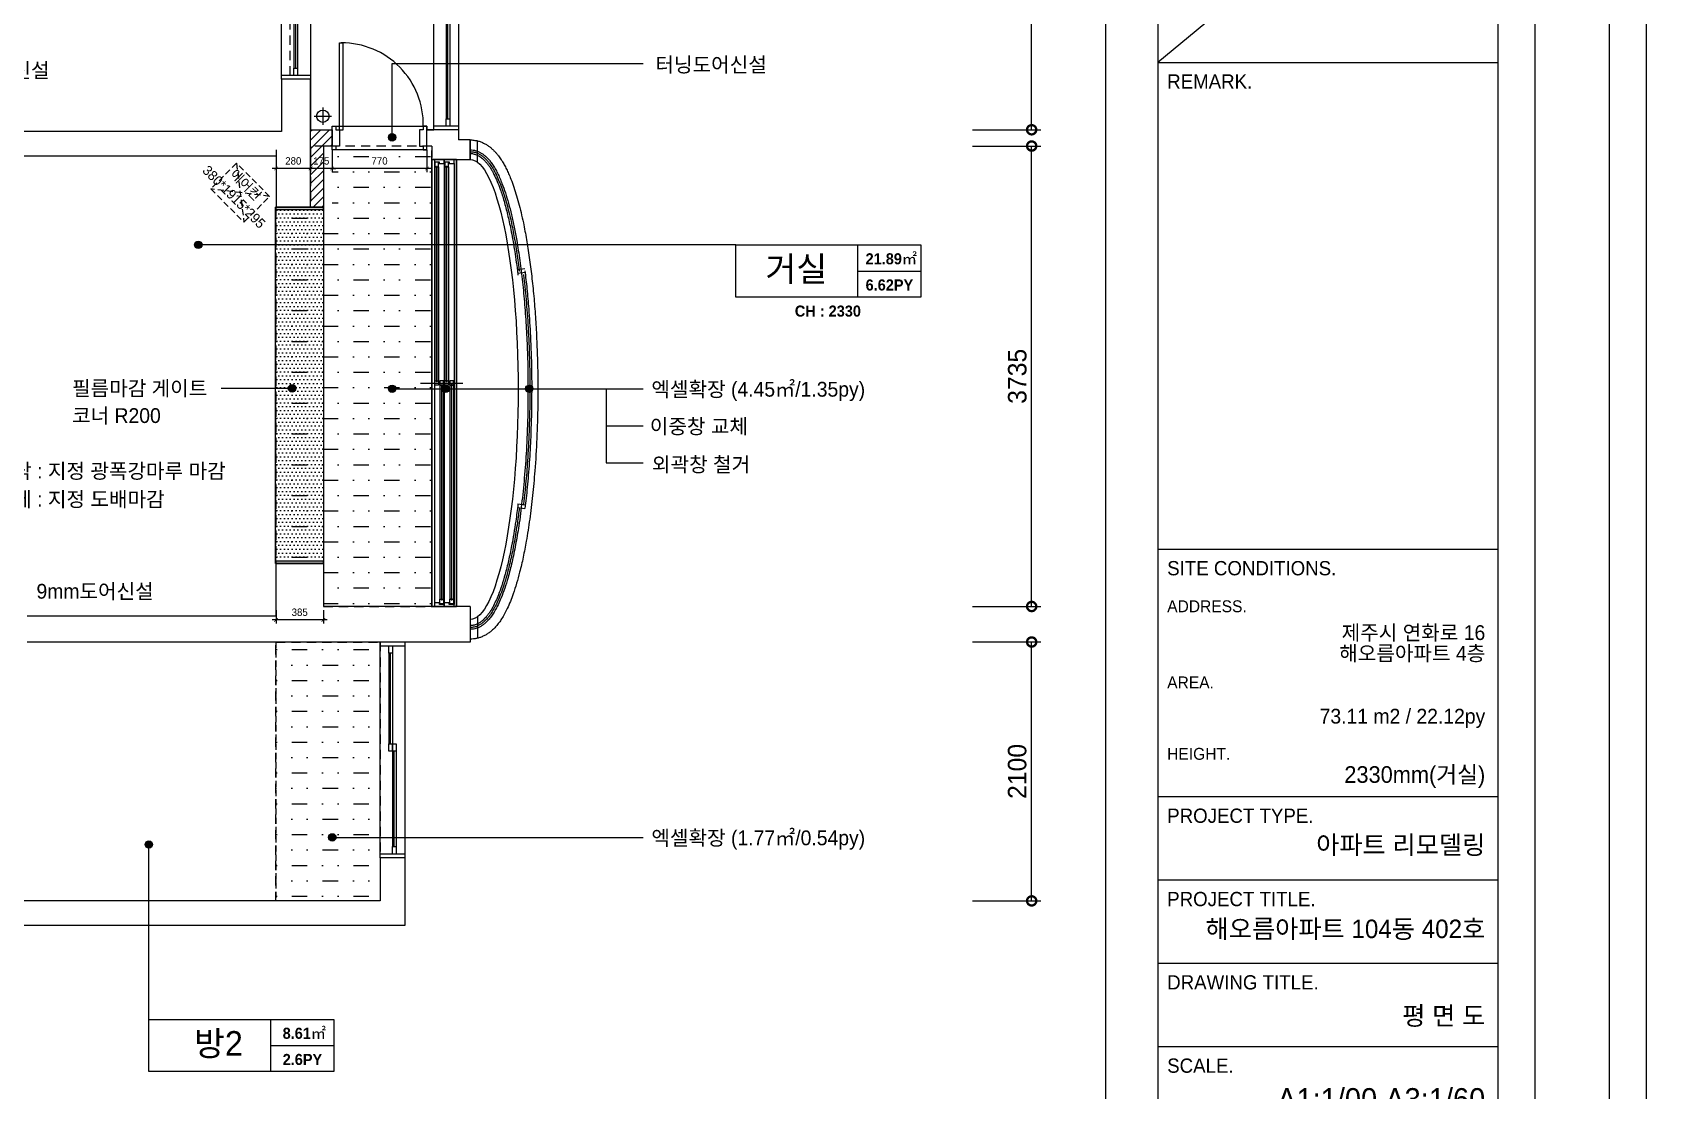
# Model space of a CAD drawing. Header units: inches. Extents: x -192760 to -100777, y -168280 to -114728.
# Drawn here: x -179152 to -165832, y -151583 to -143007 of the extents above; entities that cross this region are included whole.
import ezdxf
from ezdxf.enums import TextEntityAlignment as Align

# ---------------------------------------------------------------- set-up
doc = ezdxf.new("R2010")
doc.units = ezdxf.units.IN
doc.header["$LTSCALE"] = 50
doc.header["$MEASUREMENT"] = 0
doc.linetypes.add('DASHEDX2', pattern=[1.5, 1, -0.5])
doc.linetypes.add('HID', pattern=[2.5, 1.5, -1])
for name, color, linetype in [('0-ELC TEXT', 7, 'Continuous'), ('03-TEXT', 3, 'Continuous'), ('03-WAL NEW', 3, 'Continuous'), ('04-WIN', 4, 'Continuous'), ('06-FUR', 6, 'Continuous'), ('07-DIM', 5, 'Continuous'), ('08-HAT', 8, 'Continuous'), ('3.기호.계단선', 30, 'Continuous'), ('F-SYM', 7, 'Continuous'), ('FORM(YOURNAME)-11', 1, 'Continuous'), ('FORM(YOURNAME)-11 @ 1', 1, 'Continuous'), ('Layer 1', 7, 'Continuous'), ('RC-LIGHT', 7, 'Continuous'), ('도면층2', 2, 'Continuous'), ('도면층4', 4, 'Continuous'), ('도면층5', 5, 'Continuous')]:
    doc.layers.add(name, color=color, linetype=linetype)
doc.styles.add('HY 울릉도 L', font='')
doc.styles.add('HY울릉도L', font='Expo M.ttf')
doc.styles.add('YOURNAME', font='HY울릉도M.TTF')
doc.styles.add('넥슨고딕', font='NEXONLv1GothicBold.ttf')
doc.styles.add('코레일둥고', font='Korail_Round_Gothic_Medium.ttf')
doc.styles.get('HY 울릉도 L').set_extended_font_data('HY울릉도L')
doc.dimstyles.new('30', dxfattribs={"dimscale": 30, "dimtxt": 2, "dimasz": 1, "dimexe": 1, "dimexo": 1, "dimgap": 1, "dimtad": 1, "dimdec": 0, "dimrnd": 0.05, "dimdsep": 46, "dimlunit": 6, "dimtxsty": 'HY 울릉도 L', "dimblk": 'ARCHTICK', "dimcen": 2.5, "dimdle": 1, "dimclrd": 133, "dimclre": 133, "dimclrt": 30, "dimadec": 0, "dimazin": 0, "dimtfac": 1, "dimtdec": 0, "dimtix": 1, "dimtmove": 2, "dimatfit": 3, "dimldrblk": 'ARCHTICK', "dimfxl": 0, "dimlwd": -1, "dimlwe": -1, "dimarcsym": 0})
doc.dimstyles.new('60', dxfattribs={"dimscale": 60, "dimtxt": 2.5, "dimasz": 2.5, "dimexe": 1.25, "dimexo": 2, "dimtad": 1, "dimdec": 0, "dimtxsty": 'HY울릉도L', "dimblk": 'DOTSMALL', "dimcen": 2.5, "dimclrd": 1, "dimclre": 1, "dimclrt": 2, "dimadec": 0, "dimazin": 0, "dimtfac": 1, "dimtdec": 0, "dimtix": 1, "dimtmove": 0, "dimatfit": 3, "dimldrblk": 'DOTSMALL', "dimfxl": 0, "dimarcsym": 0})

# ---------------------------------------------------------------- blocks, each defined once
blk = doc.blocks.new('FORM-PLAN')
at = {"layer": 'Defpoints', "color": 158}
for p, q in [((1346, 54915), (1346, -2085)), ((10556, 41093), (1346, 33504))]:
    blk.add_line(p, q, dxfattribs=at)
for points in [[(-71444, -2285), (10556, -2285), (10556, 55115), (-71444, 55115)], [(-69444, 53115), (-64, 53115), (-64, 1215), (-69444, 1215)]]:
    blk.add_lwpolyline(points, close=True, dxfattribs=at)
at = {"layer": 'FORM(YOURNAME)-11', "color": 14}
for p, q in [((1346, 33504), (10556, 33504)), ((1346, 20344), (10556, 20344)), ((1346, 13651), (10556, 13651)), ((1346, 11398), (10556, 11398)), ((1346, 9146), (10556, 9146)), ((1346, 6893), (10556, 6893))]:
    blk.add_line(p, q, dxfattribs=at)
at = {"layer": 'FORM(YOURNAME)-11', "color": 250}
blk.add_lwpolyline([(-72444, -3285), (11556, -3285), (11556, 56115), (-72444, 56115)], close=True, dxfattribs=at)
at = {"layer": 'FORM(YOURNAME)-11', "color": 14, "style": 'YOURNAME'}
for s, height, p in [('REMARK.', 386.1, (1603, 32989)), ('SITE CONDITIONS.', 386.14, (1603, 19829)), ('PROJECT TYPE.', 386.14, (1603, 13136)), ('PROJECT TITLE.', 386.14, (1603, 10883)), ('DRAWING TITLE.', 386.14, (1603, 8631)), ('SCALE.', 386.1, (1603, 6378))]:
    blk.add_text(s, height=height, dxfattribs=at).set_placement(p, align=Align.MIDDLE_LEFT)
at = {"layer": 'FORM(YOURNAME)-11', "color": 251, "style": 'YOURNAME'}
for s, p in [('ADDRESS.', (1603, 18799)), ('AREA.', (1603, 16740)), ('HEIGHT.', (1603, 14809))]:
    blk.add_text(s, height=321.8, dxfattribs=at).set_placement(p, align=Align.MIDDLE_LEFT)
at = {"layer": 'FORM(YOURNAME)-11', "color": 3, "style": 'YOURNAME'}
for tag, height, p in [('1', 450, (9905, 18188)), ('2', 450, (9905, 17544)), ('3', 450, (9905, 16257)), ('4', 450, (9905, 14326)), ('5', 515, (9905, 12009)), ('6', 515, (9905, 9757)), ('7', 515, (9905, 7504)), ('8', 515, (9905, 5252)), ('9', 515, (9905, 2999)), ('10', 515, (5655, 811)), ('11', 515, (9905, 747)), ('12', 515, (5655, -1441)), ('13', 515, (9905, -1441))]:
    blk.add_attdef(tag, text='', height=height, dxfattribs=at).set_placement(p, align=Align.MIDDLE_RIGHT)
blk = doc.blocks.new('*U426')
at = {"layer": 'F-SYM'}
ref = blk.add_blockref('FORM-PLAN', (-170427, -153298), dxfattribs=dict(at, xscale=0.3, yscale=0.3, zscale=0.3))
ref.add_attrib('4', '2330mm(거실)', dxfattribs={"layer": 'FORM(YOURNAME)-11 @ 1', "color": 3, "height": 135, "style": 'YOURNAME'}).set_placement((-167365, -149023), align=Align.MIDDLE_RIGHT)
ref.add_attrib('3', '73.11 m2 / 22.12py', dxfattribs={"layer": 'FORM(YOURNAME)-11 @ 1', "color": 3, "height": 120, "style": 'YOURNAME'}).set_placement((-167365, -148550), align=Align.MIDDLE_RIGHT)
ref.add_attrib('2', '해오름아파트 4층', dxfattribs={"layer": 'FORM(YOURNAME)-11 @ 1', "color": 3, "height": 120, "style": 'YOURNAME'}).set_placement((-167365, -148040), align=Align.MIDDLE_RIGHT)
ref.add_attrib('1', '제주시 연화로 16', dxfattribs={"layer": 'FORM(YOURNAME)-11 @ 1', "color": 3, "height": 120, "style": 'YOURNAME'}).set_placement((-167365, -147872), align=Align.MIDDLE_RIGHT)
ref.add_attrib('5', '아파트 리모델링', dxfattribs={"layer": 'FORM(YOURNAME)-11 @ 1', "color": 3, "height": 150, "style": 'YOURNAME'}).set_placement((-167365, -149594), align=Align.MIDDLE_RIGHT)
ref.add_attrib('6', '해오름아파트 104동 402호', dxfattribs={"layer": 'FORM(YOURNAME)-11 @ 1', "color": 3, "height": 150, "style": 'YOURNAME'}).set_placement((-167365, -150275), align=Align.MIDDLE_RIGHT)
ref.add_attrib('7', '평 면 도', dxfattribs={"layer": 'FORM(YOURNAME)-11 @ 1', "color": 3, "height": 150, "style": 'YOURNAME'}).set_placement((-167365, -150980), align=Align.MIDDLE_RIGHT)
ref.add_attrib('8', 'A1:1/00 A3:1/60', dxfattribs={"layer": 'FORM(YOURNAME)-11 @ 1', "color": 3, "height": 180, "style": 'YOURNAME'}).set_placement((-167365, -151657), align=Align.MIDDLE_RIGHT)
blk = doc.blocks.new('flloo')
at = {"layer": 'Layer 1'}
blk.add_circle((-150998, -122548), 50.5, dxfattribs=at)
at = {"layer": '도면층2'}
for p, q in [((-151333, -122248), (-151333, -122673)), ((-151098, -122248), (-151333, -122248)), ((-151333, -122673), (-154873, -122673)), ((-149898, -122658), (-150153, -122658)), ((-149898, -122658), (-149898, -122740)), ((-150113, -122790), (-150113, -122883)), ((-149803, -122740), (-149898, -122740)), ((-149803, -122740), (-149803, -122900)), ((-151378, -122873), (-154873, -122873)), ((-150113, -122900), (-149803, -122900)), ((-150113, -126525), (-150993, -126525)), ((-149803, -126525), (-150113, -126525)), ((-149803, -126525), (-149803, -126813)), ((-151378, -126602), (-153398, -126602)), ((-149803, -126813), (-153398, -126813)), ((-150333, -128563), (-150533, -128563)), ((-150533, -128563), (-150533, -128913)), ((-150333, -128563), (-150533, -128563)), ((-150333, -128563), (-150333, -129113)), ((-150533, -128913), (-154633, -128913)), ((-150333, -129113), (-154833, -129113))]:
    blk.add_line(p, q, dxfattribs=at)
for points in [[(-151378, -122873), (-151378, -123285), (-151098, -123285), (-151098, -122248)], [(-150113, -122790), (-150153, -122790), (-150153, -122658)], [(-151378, -126602), (-151378, -126177), (-150993, -126177), (-150993, -126525)]]:
    blk.add_lwpolyline(points, dxfattribs=at)
at = {"layer": '도면층4'}
for p, q in [((-151333, -122248), (-151333, -119848)), ((-151098, -119848), (-151098, -122248)), ((-150098, -122658), (-150098, -119883)), ((-149898, -119883), (-149898, -122658)), ((-151218, -122158), (-151218, -121078)), ((-149983, -122568), (-149983, -121301)), ((-151098, -122218), (-151333, -122218)), ((-151098, -122248), (-151333, -122248)), ((-149898, -122628), (-150098, -122628)), ((-149898, -122658), (-150098, -122658)), ((-149803, -122900), (-149803, -122740)), ((-149743, -122922), (-149743, -122748)), ((-150113, -126525), (-150113, -122883)), ((-149913, -122900), (-149913, -126525)), ((-149418, -123791), (-149359, -123784)), ((-149415, -123821), (-149355, -123813)), ((-149418, -125723), (-149359, -125730)), ((-149415, -125693), (-149355, -125700)), ((-149743, -126608), (-149743, -126783)), ((-150533, -128563), (-150533, -126813)), ((-150533, -126843), (-150333, -126843)), ((-150448, -127638), (-150448, -126903)), ((-150333, -126813), (-150333, -128563)), ((-150418, -128473), (-150418, -127698)), ((-150333, -128533), (-150533, -128533)), ((-150333, -128563), (-150533, -128563))]:
    blk.add_line(p, q, dxfattribs=at)
for points in [[(-151203, -122218), (-151233, -122218), (-151233, -122158), (-151203, -122158)], [(-149968, -122628), (-149998, -122628), (-149998, -122568), (-149968, -122568)], [(-150433, -126903), (-150463, -126903), (-150463, -126843), (-150433, -126843)], [(-150433, -127698), (-150463, -127698), (-150463, -127638), (-150433, -127638)], [(-150403, -127698), (-150433, -127698), (-150433, -127638), (-150403, -127638)], [(-150403, -128533), (-150433, -128533), (-150433, -128473), (-150403, -128473)]]:
    blk.add_lwpolyline(points, close=True, dxfattribs=at)
at = {"layer": '도면층4', "extrusion": (0, 0, -1)}
blk.add_ellipse((-149803, -124765), major_axis=(0, -1865), ratio=0.209115, start_param=3.141593, end_param=6.283185, dxfattribs=at)
at = {"layer": '도면층4'}
for points, knots in [([(-149803, -122740), (-149793, -122740), (-149783, -122741), (-149762, -122744), (-149752, -122745), (-149733, -122750), (-149724, -122753), (-149706, -122760), (-149697, -122764), (-149680, -122773), (-149672, -122777), (-149657, -122787), (-149650, -122792), (-149636, -122803), (-149630, -122808), (-149617, -122820), (-149611, -122826), (-149599, -122838), (-149594, -122844), (-149583, -122856), (-149578, -122863), (-149565, -122879), (-149558, -122890), (-149544, -122911), (-149537, -122922), (-149524, -122945), (-149518, -122956), (-149506, -122980), (-149500, -122992), (-149489, -123018), (-149483, -123031), (-149469, -123064), (-149461, -123086), (-149446, -123130), (-149438, -123153), (-149424, -123200), (-149416, -123225), (-149403, -123276), (-149396, -123302), (-149383, -123357), (-149377, -123385), (-149362, -123457), (-149353, -123502), (-149337, -123595), (-149330, -123643), (-149315, -123743), (-149309, -123794), (-149297, -123899), (-149291, -123953), (-149281, -124062), (-149277, -124118), (-149269, -124231), (-149266, -124289), (-149259, -124436), (-149256, -124526), (-149253, -124708), (-149253, -124799), (-149255, -124981), (-149258, -125072), (-149266, -125250), (-149271, -125338), (-149283, -125493), (-149289, -125560), (-149303, -125691), (-149311, -125755), (-149328, -125878), (-149337, -125937), (-149355, -126039), (-149364, -126083), (-149381, -126167), (-149391, -126207), (-149409, -126277), (-149417, -126308), (-149434, -126366), (-149444, -126395), (-149461, -126443), (-149468, -126464), (-149485, -126504), (-149493, -126523), (-149509, -126556), (-149516, -126570), (-149531, -126598), (-149539, -126612), (-149554, -126635), (-149561, -126646), (-149576, -126666), (-149584, -126676), (-149599, -126693), (-149607, -126701), (-149622, -126715), (-149630, -126723), (-149646, -126735), (-149653, -126741), (-149669, -126751), (-149677, -126756), (-149695, -126765), (-149704, -126769), (-149721, -126776), (-149729, -126779), (-149746, -126784), (-149754, -126785), (-149772, -126788), (-149781, -126789), (-149794, -126790), (-149799, -126790), (-149803, -126790)], [3.141593, 3.141593, 3.141593, 3.141593, 3.168318, 3.168318, 3.195044, 3.195044, 3.221769, 3.221769, 3.248494, 3.248494, 3.27522, 3.27522, 3.301945, 3.301945, 3.328671, 3.328671, 3.355396, 3.355396, 3.382122, 3.382122, 3.408847, 3.408847, 3.449894, 3.449894, 3.49094, 3.49094, 3.531987, 3.531987, 3.573034, 3.573034, 3.61408, 3.61408, 3.676622, 3.676622, 3.739165, 3.739165, 3.801707, 3.801707, 3.864249, 3.864249, 3.926792, 3.926792, 4.020706, 4.020706, 4.114621, 4.114621, 4.208536, 4.208536, 4.30245, 4.30245, 4.396365, 4.396365, 4.49028, 4.49028, 4.634291, 4.634291, 4.778302, 4.778302, 4.922313, 4.922313, 5.066325, 5.066325, 5.181637, 5.181637, 5.296949, 5.296949, 5.41226, 5.41226, 5.503569, 5.503569, 5.594878, 5.594878, 5.670836, 5.670836, 5.746794, 5.746794, 5.807886, 5.807886, 5.868978, 5.868978, 5.918382, 5.918382, 5.967786, 5.967786, 6.008559, 6.008559, 6.049333, 6.049333, 6.083253, 6.083253, 6.117174, 6.117174, 6.145316, 6.145316, 6.173458, 6.173458, 6.2016, 6.2016, 6.224938, 6.224938, 6.248275, 6.248275, 6.271612, 6.271612, 6.283185, 6.283185, 6.283185, 6.283185]), ([(-149803, -122835), (-149797, -122835), (-149792, -122836), (-149781, -122837), (-149776, -122838), (-149767, -122840), (-149762, -122841), (-149753, -122844), (-149748, -122846), (-149737, -122850), (-149730, -122854), (-149717, -122861), (-149711, -122866), (-149699, -122875), (-149693, -122880), (-149681, -122890), (-149676, -122895), (-149665, -122907), (-149660, -122913), (-149648, -122928), (-149641, -122937), (-149628, -122957), (-149621, -122967), (-149606, -122993), (-149598, -123009), (-149582, -123042), (-149574, -123061), (-149558, -123099), (-149550, -123119), (-149535, -123161), (-149528, -123183), (-149514, -123229), (-149507, -123253), (-149494, -123303), (-149487, -123328), (-149471, -123396), (-149462, -123439), (-149445, -123529), (-149437, -123575), (-149421, -123672), (-149414, -123723), (-149406, -123785), (-149405, -123795), (-149403, -123806)], [3.141593, 3.141593, 3.141593, 3.141593, 3.166318, 3.166318, 3.187264, 3.187264, 3.20821, 3.20821, 3.229156, 3.229156, 3.262365, 3.262365, 3.295574, 3.295574, 3.328782, 3.328782, 3.361991, 3.361991, 3.3952, 3.3952, 3.440977, 3.440977, 3.486755, 3.486755, 3.550178, 3.550178, 3.613602, 3.613602, 3.677025, 3.677025, 3.740448, 3.740448, 3.803872, 3.803872, 3.867295, 3.867295, 3.964001, 3.964001, 4.060707, 4.060707, 4.157413, 4.157413, 4.177157, 4.177157, 4.177157, 4.177157]), ([(-149370, -123832), (-149368, -123847), (-149366, -123862), (-149357, -123946), (-149350, -124016), (-149338, -124166), (-149333, -124246), (-149325, -124408), (-149322, -124491), (-149318, -124657), (-149318, -124740), (-149319, -124907), (-149321, -124990), (-149326, -125155), (-149330, -125237), (-149340, -125382), (-149344, -125446), (-149356, -125571), (-149362, -125632), (-149369, -125694), (-149370, -125696), (-149370, -125698)], [4.195377, 4.195377, 4.195377, 4.195377, 4.222598, 4.222598, 4.345169, 4.345169, 4.477941, 4.477941, 4.610712, 4.610712, 4.743484, 4.743484, 4.876255, 4.876255, 5.009026, 5.009026, 5.117207, 5.117207, 5.225387, 5.225387, 5.229401, 5.229401, 5.229401, 5.229401]), ([(-149415, -125693), (-149420, -125741), (-149426, -125787), (-149443, -125902), (-149454, -125969), (-149474, -126074), (-149483, -126115), (-149500, -126192), (-149510, -126229), (-149528, -126296), (-149537, -126327), (-149555, -126382), (-149564, -126407), (-149581, -126448), (-149588, -126466), (-149604, -126500), (-149611, -126515), (-149625, -126541), (-149631, -126551), (-149642, -126569), (-149647, -126576), (-149657, -126590), (-149662, -126597), (-149671, -126608), (-149675, -126612), (-149683, -126621), (-149687, -126625), (-149695, -126633), (-149699, -126636), (-149709, -126645), (-149716, -126650), (-149729, -126659), (-149736, -126663), (-149750, -126669), (-149756, -126672), (-149765, -126675), (-149768, -126676), (-149775, -126677), (-149778, -126678), (-149785, -126679), (-149788, -126679), (-149795, -126680), (-149798, -126680), (-149802, -126680), (-149802, -126680), (-149803, -126680)], [5.229334, 5.229334, 5.229334, 5.229334, 5.316844, 5.316844, 5.451769, 5.451769, 5.542972, 5.542972, 5.633865, 5.633865, 5.717545, 5.717545, 5.794034, 5.794034, 5.8552, 5.8552, 5.916366, 5.916366, 5.961428, 5.961428, 5.996458, 5.996458, 6.031489, 6.031489, 6.056961, 6.056961, 6.082434, 6.082434, 6.107906, 6.107906, 6.146411, 6.146411, 6.184916, 6.184916, 6.216404, 6.216404, 6.232502, 6.232502, 6.248601, 6.248601, 6.2647, 6.2647, 6.279716, 6.279716, 6.283185, 6.283185, 6.283185, 6.283185]), ([(-149403, -125724), (-149408, -125766), (-149414, -125807), (-149427, -125898), (-149435, -125948), (-149452, -126042), (-149461, -126087), (-149480, -126172), (-149490, -126212), (-149508, -126282), (-149517, -126313), (-149534, -126365), (-149541, -126387), (-149557, -126430), (-149565, -126450), (-149582, -126488), (-149590, -126506), (-149606, -126537), (-149613, -126550), (-149626, -126572), (-149632, -126581), (-149645, -126599), (-149651, -126607), (-149664, -126623), (-149671, -126630), (-149685, -126644), (-149692, -126650), (-149706, -126662), (-149714, -126667), (-149728, -126676), (-149735, -126679), (-149748, -126685), (-149755, -126687), (-149768, -126691), (-149773, -126692), (-149784, -126694), (-149790, -126695), (-149799, -126695), (-149801, -126695), (-149803, -126695)], [5.247621, 5.247621, 5.247621, 5.247621, 5.324675, 5.324675, 5.424788, 5.424788, 5.521763, 5.521763, 5.618738, 5.618738, 5.699752, 5.699752, 5.76575, 5.76575, 5.831749, 5.831749, 5.897747, 5.897747, 5.951128, 5.951128, 5.993839, 5.993839, 6.036549, 6.036549, 6.077683, 6.077683, 6.118817, 6.118817, 6.15995, 6.15995, 6.191936, 6.191936, 6.223923, 6.223923, 6.247082, 6.247082, 6.273818, 6.273818, 6.283185, 6.283185, 6.283185, 6.283185])]:
    blk.add_open_spline(points, degree=3, knots=knots, dxfattribs=at)
at = {"layer": '도면층5'}
for p, q in [((-151233, -121078), (-151233, -122158)), ((-151203, -121078), (-151203, -122158)), ((-149998, -121301), (-149998, -122568)), ((-149968, -121301), (-149968, -122568)), ((-150998, -122478), (-150998, -122618)), ((-151068, -122548), (-150928, -122548)), ((-150463, -126903), (-150463, -127638)), ((-150433, -126903), (-150433, -127638)), ((-150433, -127698), (-150433, -128473)), ((-150403, -127698), (-150403, -128473))]:
    blk.add_line(p, q, dxfattribs=at)
for points, knots in [([(-149803, -122820), (-149795, -122820), (-149787, -122821), (-149771, -122823), (-149763, -122825), (-149748, -122830), (-149740, -122833), (-149726, -122839), (-149719, -122843), (-149706, -122851), (-149699, -122855), (-149687, -122865), (-149681, -122870), (-149670, -122880), (-149664, -122886), (-149653, -122897), (-149648, -122903), (-149635, -122919), (-149628, -122929), (-149614, -122950), (-149607, -122962), (-149593, -122985), (-149587, -122997), (-149574, -123023), (-149568, -123036), (-149556, -123064), (-149550, -123079), (-149535, -123118), (-149526, -123143), (-149508, -123197), (-149499, -123225), (-149483, -123284), (-149475, -123315), (-149460, -123380), (-149452, -123414), (-149438, -123483), (-149431, -123519), (-149416, -123608), (-149407, -123663), (-149392, -123775), (-149385, -123833), (-149371, -123953), (-149366, -124014), (-149355, -124140), (-149351, -124204), (-149343, -124334), (-149340, -124399), (-149336, -124532), (-149334, -124599), (-149333, -124760), (-149333, -124855), (-149337, -125042), (-149340, -125136), (-149349, -125304), (-149354, -125379), (-149367, -125527), (-149374, -125599), (-149390, -125739), (-149398, -125806), (-149416, -125924), (-149425, -125975), (-149443, -126073), (-149453, -126119), (-149473, -126208), (-149484, -126250), (-149504, -126321), (-149513, -126350), (-149532, -126405), (-149541, -126431), (-149560, -126475), (-149568, -126494), (-149585, -126529), (-149593, -126545), (-149610, -126573), (-149617, -126585), (-149632, -126607), (-149640, -126617), (-149655, -126635), (-149662, -126643), (-149676, -126657), (-149684, -126663), (-149698, -126674), (-149704, -126679), (-149718, -126687), (-149725, -126691), (-149740, -126698), (-149748, -126701), (-149762, -126705), (-149769, -126707), (-149783, -126709), (-149790, -126710), (-149799, -126710), (-149801, -126710), (-149803, -126710)], [3.141593, 3.141593, 3.141593, 3.141593, 3.173311, 3.173311, 3.20503, 3.20503, 3.236748, 3.236748, 3.268467, 3.268467, 3.300186, 3.300186, 3.331904, 3.331904, 3.363623, 3.363623, 3.395341, 3.395341, 3.443287, 3.443287, 3.491233, 3.491233, 3.539178, 3.539178, 3.587124, 3.587124, 3.63507, 3.63507, 3.711402, 3.711402, 3.787733, 3.787733, 3.864065, 3.864065, 3.940397, 3.940397, 4.016729, 4.016729, 4.123898, 4.123898, 4.231068, 4.231068, 4.338237, 4.338237, 4.445407, 4.445407, 4.552576, 4.552576, 4.659745, 4.659745, 4.809975, 4.809975, 4.960205, 4.960205, 5.086499, 5.086499, 5.212792, 5.212792, 5.339086, 5.339086, 5.44248, 5.44248, 5.545875, 5.545875, 5.649269, 5.649269, 5.72978, 5.72978, 5.810291, 5.810291, 5.874476, 5.874476, 5.93866, 5.93866, 5.989571, 5.989571, 6.040481, 6.040481, 6.081352, 6.081352, 6.122223, 6.122223, 6.154904, 6.154904, 6.187585, 6.187585, 6.220266, 6.220266, 6.247514, 6.247514, 6.274762, 6.274762, 6.283185, 6.283185, 6.283185, 6.283185]), ([(-149803, -122850), (-149799, -122850), (-149795, -122850), (-149787, -122851), (-149782, -122852), (-149773, -122854), (-149769, -122855), (-149760, -122857), (-149756, -122859), (-149747, -122862), (-149743, -122864), (-149734, -122869), (-149729, -122872), (-149719, -122878), (-149714, -122881), (-149705, -122889), (-149701, -122892), (-149691, -122901), (-149687, -122906), (-149677, -122916), (-149671, -122923), (-149661, -122935), (-149656, -122942), (-149646, -122956), (-149641, -122963), (-149632, -122978), (-149627, -122986), (-149618, -123003), (-149614, -123011), (-149600, -123038), (-149592, -123057), (-149575, -123097), (-149566, -123118), (-149548, -123171), (-149537, -123203), (-149518, -123271), (-149508, -123308), (-149490, -123384), (-149481, -123424), (-149462, -123516), (-149453, -123569), (-149435, -123681), (-149427, -123740), (-149417, -123813), (-149416, -123825), (-149415, -123838)], [3.141593, 3.141593, 3.141593, 3.141593, 3.160837, 3.160837, 3.182628, 3.182628, 3.204419, 3.204419, 3.22621, 3.22621, 3.248001, 3.248001, 3.275456, 3.275456, 3.302912, 3.302912, 3.330368, 3.330368, 3.360918, 3.360918, 3.395873, 3.395873, 3.430828, 3.430828, 3.465472, 3.465472, 3.500117, 3.500117, 3.534761, 3.534761, 3.60405, 3.60405, 3.673339, 3.673339, 3.765181, 3.765181, 3.857022, 3.857022, 3.948863, 3.948863, 4.059057, 4.059057, 4.173155, 4.173155, 4.195444, 4.195444, 4.195444, 4.195444]), ([(-149359, -123801), (-149353, -123849), (-149347, -123898), (-149337, -124001), (-149332, -124055), (-149322, -124183), (-149317, -124258), (-149309, -124423), (-149306, -124513), (-149303, -124695), (-149303, -124786), (-149305, -124968), (-149308, -125059), (-149314, -125219), (-149318, -125289), (-149328, -125426), (-149333, -125493), (-149345, -125617), (-149352, -125674), (-149359, -125730)], [4.177227, 4.177227, 4.177227, 4.177227, 4.265627, 4.265627, 4.357633, 4.357633, 4.482099, 4.482099, 4.626907, 4.626907, 4.771716, 4.771716, 4.916524, 4.916524, 5.031032, 5.031032, 5.14554, 5.14554, 5.247551, 5.247551, 5.247551, 5.247551])]:
    blk.add_open_spline(points, degree=3, knots=knots, dxfattribs=at)
blk = doc.blocks.new('_DOTSMALL')
at = {"color": 0, "linetype": 'ByBlock', "const_width": 0.5}
blk.add_lwpolyline([(-0.0625, 0, 1), (0.0625, 0, 1)], format="xyb", close=True, dxfattribs=at)
blk = doc.blocks.new('*D190')
at = {"layer": '07-DIM', "color": 1, "lineweight": -2}
for p, q in [((-171526, -147948), (-170971, -147948)), ((-171046, -150048), (-171046, -147948)), ((-171526, -150048), (-170971, -150048))]:
    blk.add_line(p, q, dxfattribs=at)
at = {"layer": 'Defpoints', "color": 0}
for p in [(-171646, -147948), (-171046, -147948), (-171646, -150048)]:
    blk.add_point(p, dxfattribs=at)
at = {"layer": '07-DIM', "color": 1, "lineweight": -2, "xscale": 150, "yscale": 150, "zscale": 150}
for p, rotation in [((-171046, -147948), 90), ((-171046, -150048), 270)]:
    blk.add_blockref('_DOTSMALL', p, dxfattribs=dict(at, rotation=rotation))
at = {"layer": '07-DIM', "color": 2, "insert": (-171163, -148998), "char_height": 150, "attachment_point": 5, "rotation": 90, "style": 'HY울릉도L'}
blk.add_mtext('2100', dxfattribs=at)
blk = doc.blocks.new('*D191')
at = {"layer": '07-DIM', "color": 1, "lineweight": -2}
for p, q in [((-171526, -143925), (-170971, -143925)), ((-171046, -147660), (-171046, -143925)), ((-171526, -147660), (-170971, -147660))]:
    blk.add_line(p, q, dxfattribs=at)
at = {"layer": 'Defpoints', "color": 0}
for p in [(-171646, -143925), (-171046, -143925), (-171646, -147660)]:
    blk.add_point(p, dxfattribs=at)
at = {"layer": '07-DIM', "color": 1, "lineweight": -2, "xscale": 150, "yscale": 150, "zscale": 150}
for p, rotation in [((-171046, -143925), 90), ((-171046, -147660), 270)]:
    blk.add_blockref('_DOTSMALL', p, dxfattribs=dict(at, rotation=rotation))
at = {"layer": '07-DIM', "color": 2, "insert": (-171162, -145793), "char_height": 150, "attachment_point": 5, "rotation": 90, "style": 'HY울릉도L'}
blk.add_mtext('3735', dxfattribs=at)
blk = doc.blocks.new('*D192')
at = {"layer": '07-DIM', "color": 1, "lineweight": -2}
for p, q in [((-171526, -140243), (-170971, -140243)), ((-171046, -143793), (-171046, -140243)), ((-171526, -143793), (-170971, -143793))]:
    blk.add_line(p, q, dxfattribs=at)
at = {"layer": 'Defpoints', "color": 0}
for p in [(-171646, -140243), (-171046, -140243), (-171646, -143793)]:
    blk.add_point(p, dxfattribs=at)
at = {"layer": '07-DIM', "color": 1, "lineweight": -2, "xscale": 150, "yscale": 150, "zscale": 150}
for p, rotation in [((-171046, -140243), 90), ((-171046, -143793), 270)]:
    blk.add_blockref('_DOTSMALL', p, dxfattribs=dict(at, rotation=rotation))
at = {"layer": '07-DIM', "color": 2, "insert": (-171162, -142018), "char_height": 150, "attachment_point": 5, "rotation": 90, "style": 'HY울릉도L'}
blk.add_mtext('3550', dxfattribs=at)
blk = doc.blocks.new('*U428')
at = {"layer": 'F-SYM', "xscale": 0.3, "yscale": 0.3, "zscale": 0.3}
blk.add_blockref('FORM-PLAN', (-144627, -153298), dxfattribs=at)
blk = doc.blocks.new('_ArchTick')
at = {"color": 0, "linetype": 'ByBlock', "const_width": 0.15}
blk.add_lwpolyline([(-0.5, -0.5), (0.5, 0.5)], dxfattribs=at)
blk = doc.blocks.new('*D295')
at = {"layer": 'Defpoints', "color": 0}
for p in [(-176723, -143925), (-175953, -143925), (-176723, -144107)]:
    blk.add_point(p, dxfattribs=at)
at = {"layer": 'RC-LIGHT', "color": 133}
for p, q in [((-176723, -143955), (-176723, -144137)), ((-175953, -143955), (-175953, -144137)), ((-175923, -144107), (-176753, -144107))]:
    blk.add_line(p, q, dxfattribs=at)
at = {"layer": 'RC-LIGHT', "color": 133, "xscale": 30, "yscale": 30, "zscale": 30, "rotation": 180}
blk.add_blockref('_ArchTick', (-176723, -144107), dxfattribs=at)
at = {"layer": 'RC-LIGHT', "color": 133, "xscale": 30, "yscale": 30, "zscale": 30}
blk.add_blockref('_ArchTick', (-175953, -144107), dxfattribs=at)
at = {"layer": 'RC-LIGHT', "color": 30, "insert": (-176338, -144046), "char_height": 60, "attachment_point": 5, "style": 'HY 울릉도 L'}
blk.add_mtext('770', dxfattribs=at)
blk = doc.blocks.new('*D296')
at = {"layer": 'Defpoints', "color": 0}
for p in [(-176898, -143955), (-176723, -143955), (-176898, -144107)]:
    blk.add_point(p, dxfattribs=at)
at = {"layer": 'RC-LIGHT', "color": 133}
for p, q in [((-176898, -144107), (-176928, -144107)), ((-176898, -143985), (-176898, -144137)), ((-176723, -144107), (-176898, -144107)), ((-176723, -143985), (-176723, -144137)), ((-176723, -144107), (-176693, -144107))]:
    blk.add_line(p, q, dxfattribs=at)
at = {"layer": 'RC-LIGHT', "color": 133, "xscale": 30, "yscale": 30, "zscale": 30}
blk.add_blockref('_ArchTick', (-176898, -144107), dxfattribs=at)
at = {"layer": 'RC-LIGHT', "color": 133, "xscale": 30, "yscale": 30, "zscale": 30, "rotation": 180}
blk.add_blockref('_ArchTick', (-176723, -144107), dxfattribs=at)
at = {"layer": 'RC-LIGHT', "color": 30, "insert": (-176811, -144046), "char_height": 60, "attachment_point": 5, "style": 'HY 울릉도 L'}
blk.add_mtext('175', dxfattribs=at)
blk = doc.blocks.new('*D297')
at = {"layer": 'Defpoints', "color": 0}
for p in [(-177178, -143925), (-176898, -143925), (-177178, -144107)]:
    blk.add_point(p, dxfattribs=at)
at = {"layer": 'RC-LIGHT', "color": 133}
for p, q in [((-177178, -143955), (-177178, -144137)), ((-176898, -143955), (-176898, -144137)), ((-176868, -144107), (-177208, -144107))]:
    blk.add_line(p, q, dxfattribs=at)
at = {"layer": 'RC-LIGHT', "color": 133, "xscale": 30, "yscale": 30, "zscale": 30, "rotation": 180}
blk.add_blockref('_ArchTick', (-177178, -144107), dxfattribs=at)
at = {"layer": 'RC-LIGHT', "color": 133, "xscale": 30, "yscale": 30, "zscale": 30}
blk.add_blockref('_ArchTick', (-176898, -144107), dxfattribs=at)
at = {"layer": 'RC-LIGHT', "color": 30, "insert": (-177038, -144046), "char_height": 60, "attachment_point": 5, "style": 'HY 울릉도 L'}
blk.add_mtext('280', dxfattribs=at)
blk = doc.blocks.new('*D298')
at = {"layer": 'Defpoints', "color": 0}
for p in [(-177178, -147660), (-176793, -147660), (-177178, -147769)]:
    blk.add_point(p, dxfattribs=at)
at = {"layer": 'RC-LIGHT', "color": 133}
for p, q in [((-177178, -147690), (-177178, -147799)), ((-176793, -147690), (-176793, -147799)), ((-176763, -147769), (-177208, -147769))]:
    blk.add_line(p, q, dxfattribs=at)
at = {"layer": 'RC-LIGHT', "color": 133, "xscale": 30, "yscale": 30, "zscale": 30, "rotation": 180}
blk.add_blockref('_ArchTick', (-177178, -147769), dxfattribs=at)
at = {"layer": 'RC-LIGHT', "color": 133, "xscale": 30, "yscale": 30, "zscale": 30}
blk.add_blockref('_ArchTick', (-176793, -147769), dxfattribs=at)
at = {"layer": 'RC-LIGHT', "color": 30, "insert": (-176986, -147707), "char_height": 60, "attachment_point": 5, "style": 'HY 울릉도 L'}
blk.add_mtext('385', dxfattribs=at)

msp = doc.modelspace()

# ---------------------------------------------------------------- hatches: boundary and pattern name
at = {"layer": '0-ELC TEXT'}
h = msp.add_hatch(color=256, dxfattribs=at)
h.dxf.hatch_style = 1
edge = h.paths.add_edge_path()
edge.add_arc((-176236, -143854.6), 30, 0, 360)
h = msp.add_hatch(color=256, dxfattribs=at)
h.dxf.hatch_style = 1
edge = h.paths.add_edge_path()
edge.add_arc((-177808.9, -144726.4), 30, 0, 360)
h = msp.add_hatch(color=256, dxfattribs=at)
h.dxf.hatch_style = 1
edge = h.paths.add_edge_path()
edge.add_arc((-177047.8, -145890.7), 30, 180, 540)
h = msp.add_hatch(color=256, dxfattribs=at)
h.dxf.hatch_style = 1
edge = h.paths.add_edge_path()
edge.add_arc((-176236, -145894), 30, 0, 360)
h = msp.add_hatch(color=256, dxfattribs=at)
h.dxf.hatch_style = 1
edge = h.paths.add_edge_path()
edge.add_arc((-175801.6, -145894), 30, 0, 360)
h = msp.add_hatch(color=256, dxfattribs=at)
h.dxf.hatch_style = 1
edge = h.paths.add_edge_path()
edge.add_arc((-175123, -145894), 30, 0, 360)
h = msp.add_hatch(color=256, dxfattribs=at)
h.dxf.hatch_style = 1
edge = h.paths.add_edge_path()
edge.add_arc((-178209.4, -149591.1), 30, 0, 360, ccw=False)
h = msp.add_hatch(color=256, dxfattribs=at)
h.dxf.hatch_style = 1
edge = h.paths.add_edge_path()
edge.add_arc((-176721.5, -149532.9), 30, 0, 360)
at = {"layer": '03-WAL NEW'}
h = msp.add_hatch(dxfattribs=at)
h.set_pattern_fill('_USER', color=256, scale=50, angle=45, pattern_type=0)
h.set_pattern_definition([(45, (0, 0), (-35.355339, 35.355339), [])])
h.paths.add_polyline_path([(-176898.2, -143793.4), (-176723.2, -143793.4), (-176723.2, -143925.4), (-176793.2, -143925.4), (-176793.2, -144420.4), (-176898.2, -144420.4)])
at = {"layer": '07-DIM'}
h = msp.add_hatch(dxfattribs=at)
h.set_pattern_fill('MUDST', color=8, scale=500)
h.set_pattern_definition([(0, (-25800, -21135.16), (250, 125), [125, -125, 0, -125, 0, -125])])
h.paths.add_polyline_path([(-177178.2, -147312.4), (-176793.2, -147312.4), (-176793.2, -147660.4), (-175913.2, -147660.4), (-175913.2, -143925.4), (-175953.2, -143925.4), (-175953.2, -143955.4), (-176723.2, -143955.4), (-176723.2, -144420.4), (-177178.2, -144420.4)])
h.paths.add_polyline_path([(-177178.2, -147948.4), (-176333.2, -147948.4), (-176333.2, -150048.4), (-177178.2, -150048.4)])
at = {"layer": '3.기호.계단선'}
h = msp.add_hatch(dxfattribs=at)
h.set_pattern_fill('DOTS', color=256, scale=50)
h.set_pattern_definition([(0, (0, 15711.19), (1.5625, 3.125), [0, -3.125])])
h.paths.add_polyline_path([(-177181.2, -144440.4), (-176793.2, -144440.4), (-176793.2, -144420.4), (-177181.2, -144420.4)])
h = msp.add_hatch(dxfattribs=at)
h.set_pattern_fill('DOTS', color=256, scale=500)
h.set_pattern_definition([(0, (0, 15711.19), (15.625, 31.25), [0, -31.25])])
h.paths.add_polyline_path([(-176793.2, -147312.4), (-177181.2, -147312.4), (-177181.2, -144420.4), (-176793.2, -144420.4)])
h = msp.add_hatch(dxfattribs=at)
h.set_pattern_fill('DOTS', color=256, scale=50)
h.set_pattern_definition([(0, (0, 12839.19), (1.5625, 3.125), [0, -3.125])])
h.paths.add_polyline_path([(-177181.2, -147312.4), (-176793.2, -147312.4), (-176793.2, -147292.4), (-177181.2, -147292.4)])

# ---------------------------------------------------------------- linework, layer by layer
at = {"layer": '0-ELC TEXT'}
for p, q in [((-173446.2, -144726.4), (-177808.9, -144726.4)), ((-172455.8, -145151), (-172455.8, -144726.4)), ((-172455.8, -144938.7), (-171946.2, -144938.7)), ((-177047.8, -145890.7), (-177622.2, -145890.7)), ((-176236, -145894), (-174198.2, -145894)), ((-176721.5, -149532.9), (-174198.2, -149532.9)), ((-178209.4, -151008.9), (-178209.4, -149591.1)), ((-177219.1, -151433.4), (-177219.1, -151008.9)), ((-177219.1, -151221.2), (-176709.4, -151221.2))]:
    msp.add_line(p, q, dxfattribs=at)
for points in [[(-176236, -143854.6), (-176236, -143254.6), (-174198.2, -143254.6)], [(-174498.2, -145894), (-174498.2, -146194), (-174198.2, -146194)], [(-174498.2, -146194), (-174498.2, -146494), (-174198.2, -146494)]]:
    msp.add_lwpolyline(points, dxfattribs=at)
for points in [[(-173446.2, -144726.4), (-171946.2, -144726.4), (-171946.2, -145151), (-173446.2, -145151)], [(-178209.4, -151008.9), (-176709.4, -151008.9), (-176709.4, -151433.4), (-178209.4, -151433.4)]]:
    msp.add_lwpolyline(points, close=True, dxfattribs=at)
for centre in [(-176236, -143854.6), (-177808.9, -144726.4), (-177047.8, -145890.7), (-176236, -145894), (-175801.6, -145894), (-175123, -145894), (-178209.4, -149591.1), (-176721.5, -149532.9)]:
    msp.add_circle(centre, 30, dxfattribs=at)
at = {"layer": '03-WAL NEW'}
msp.add_lwpolyline([(-176898.2, -143793.4), (-176723.2, -143793.4), (-176723.2, -143925.4), (-176793.2, -143925.4), (-176793.2, -144420.4), (-176898.2, -144420.4), (-176898.2, -143793.4)], dxfattribs=at)
at = {"layer": '04-WIN'}
for p, q in [((-175713.2, -144035.4), (-175913.2, -144035.4)), ((-175913.2, -144035.4), (-175713.2, -144035.4)), ((-175913.2, -147660.4), (-175713.2, -147660.4))]:
    msp.add_line(p, q, dxfattribs=at)
at = {"layer": '04-WIN', "linetype": 'Continuous'}
for p, q in [((-175893.2, -144052.9), (-175893.3, -147630.4)), ((-175888.2, -144094.5), (-175888.2, -145830.4)), ((-175858.2, -144094.5), (-175858.2, -145830.4)), ((-175813.2, -144052.9), (-175813.3, -147630.4)), ((-175813.2, -144065.4), (-175813.2, -147643)), ((-175808.2, -144094.5), (-175808.2, -145830.4)), ((-175778.2, -144094.5), (-175778.2, -145830.4)), ((-175733.2, -144065.4), (-175733.2, -147643)), ((-176004.8, -145847.9), (-175772.3, -145847.9)), ((-175849.3, -145847.9), (-175662.3, -145847.9)), ((-175847.9, -145865.5), (-175848, -147601.7)), ((-175817.9, -145865.5), (-175818, -147601.7)), ((-175767.9, -145865.5), (-175768, -147601.7)), ((-175737.9, -145865.5), (-175738, -147601.7))]:
    msp.add_line(p, q, dxfattribs=at)
at = {"layer": '04-WIN'}
msp.add_lwpolyline([(-175913.2, -144035.4), (-175913.2, -147660.4), (-175713.2, -147660.4), (-175713.2, -144035.4)], close=True, dxfattribs=at)
at = {"layer": '04-WIN', "linetype": 'Continuous'}
for points in [[(-175884.2, -144035.4), (-175893.2, -144035.4), (-175893.2, -144052.9), (-175854.2, -144052.9), (-175854.2, -144065.4), (-175813.2, -144065.4), (-175813.2, -144035.4), (-175822.2, -144035.4)], [(-175879, -144094.5), (-175877.7, -144097.2), (-175876.7, -144097.8), (-175875.2, -144098.3)], [(-175871.2, -145833.9), (-175871.2, -144091), (-175875.2, -144091), (-175875.2, -145833.9), (-175871.2, -145833.9), (-175875.2, -145833.9)], [(-175867.5, -144094.5), (-175868.8, -144097.2), (-175869.8, -144097.8), (-175871.2, -144098.3)], [(-175804.2, -144035.4), (-175813.2, -144035.4), (-175813.2, -144052.9), (-175774.2, -144052.9), (-175774.2, -144065.4), (-175733.2, -144065.4), (-175733.2, -144035.4), (-175742.2, -144035.4)], [(-175799, -144094.5), (-175797.7, -144097.2), (-175796.7, -144097.8), (-175795.2, -144098.3)], [(-175791.2, -145833.9), (-175791.2, -144091), (-175795.2, -144091), (-175795.2, -145833.9), (-175791.2, -145833.9), (-175795.2, -145833.9)], [(-175787.5, -144094.5), (-175788.8, -144097.2), (-175789.8, -144097.8), (-175791.2, -144098.3)], [(-175879, -145830.4), (-175877.7, -145827.7), (-175876.7, -145827.1), (-175875.2, -145826.6)], [(-175867.5, -145830.4), (-175868.8, -145827.7), (-175869.8, -145827.1), (-175871.2, -145826.6)], [(-175799, -145830.4), (-175797.7, -145827.7), (-175796.7, -145827.1), (-175795.2, -145826.6)], [(-175787.5, -145830.4), (-175788.8, -145827.7), (-175789.8, -145827.1), (-175791.2, -145826.6)], [(-175838.7, -145865.5), (-175837.3, -145868.2), (-175836.3, -145868.7), (-175834.9, -145869.3)], [(-175827.1, -145865.5), (-175828.5, -145868.2), (-175829.5, -145868.7), (-175830.9, -145869.3)], [(-175758.7, -145865.5), (-175757.3, -145868.2), (-175756.3, -145868.7), (-175754.9, -145869.3)], [(-175747.1, -145865.5), (-175748.5, -145868.2), (-175749.5, -145868.7), (-175750.9, -145869.3)], [(-175822.2, -147660.4), (-175813.2, -147660.4), (-175813.2, -147643), (-175852.2, -147643), (-175852.2, -147630.4), (-175893.3, -147630.4), (-175893.3, -147660.4), (-175884.2, -147660.4)], [(-175838.8, -147601.7), (-175837.4, -147599), (-175836.4, -147598.4), (-175835, -147597.9)], [(-175827.2, -147601.7), (-175828.6, -147599), (-175829.5, -147598.4), (-175831, -147597.9)], [(-175742.2, -147660.4), (-175733.2, -147660.4), (-175733.2, -147643), (-175772.2, -147643), (-175772.2, -147630.4), (-175813.3, -147630.4), (-175813.3, -147660.4), (-175804.2, -147660.4)], [(-175758.8, -147601.7), (-175757.4, -147599), (-175756.4, -147598.4), (-175755, -147597.9)], [(-175747.2, -147601.7), (-175748.6, -147599), (-175749.5, -147598.4), (-175751, -147597.9)]]:
    msp.add_lwpolyline(points, dxfattribs=at)
for points in [[(-175868.2, -144094.5), (-175858.2, -144094.5), (-175858.2, -144056.5), (-175888.2, -144056.5), (-175888.2, -144094.5), (-175878.2, -144094.5), (-175876.5, -144088.9), (-175870, -144088.9)], [(-175788.2, -144094.5), (-175778.2, -144094.5), (-175778.2, -144056.5), (-175808.2, -144056.5), (-175808.2, -144094.5), (-175798.2, -144094.5), (-175796.5, -144088.9), (-175790, -144088.9)], [(-175868.2, -145830.4), (-175858.2, -145830.4), (-175858.2, -145865.4), (-175888.2, -145865.4), (-175888.2, -145830.4), (-175878.2, -145830.4), (-175876.5, -145836), (-175870, -145836)], [(-175827.9, -145865.5), (-175817.9, -145865.5), (-175817.9, -145830.5), (-175847.9, -145830.5), (-175847.9, -145865.5), (-175837.9, -145865.5), (-175836.1, -145859.9), (-175829.7, -145859.9)], [(-175788.2, -145830.4), (-175778.2, -145830.4), (-175778.2, -145865.4), (-175808.2, -145865.4), (-175808.2, -145830.4), (-175798.2, -145830.4), (-175796.5, -145836), (-175790, -145836)], [(-175747.9, -145865.5), (-175737.9, -145865.5), (-175737.9, -145830.5), (-175767.9, -145830.5), (-175767.9, -145865.5), (-175757.9, -145865.5), (-175756.1, -145859.9), (-175749.7, -145859.9)], [(-175834.9, -145862), (-175835, -147605.2), (-175831, -147605.2), (-175830.9, -145862)], [(-175754.9, -145862), (-175755, -147605.2), (-175751, -147605.2), (-175750.9, -145862)], [(-175828, -147601.7), (-175818, -147601.7), (-175818, -147639.7), (-175848, -147639.7), (-175848, -147601.7), (-175838, -147601.7), (-175836.2, -147607.3), (-175829.7, -147607.3)], [(-175748, -147601.7), (-175738, -147601.7), (-175738, -147639.7), (-175768, -147639.7), (-175768, -147601.7), (-175758, -147601.7), (-175756.2, -147607.3), (-175749.7, -147607.3)]]:
    msp.add_lwpolyline(points, close=True, dxfattribs=at)
at = {"layer": '06-FUR', "color": 7, "linetype": 'DASHEDX2'}
for p, q in [((-177498.5, -144064.7), (-177438.4, -144542)), ((-177229.8, -144333.4), (-177707.1, -144273.3))]:
    msp.add_line(p, q, dxfattribs=at)
at = {"layer": '06-FUR', "color": 8, "linetype": 'DASHEDX2'}
for p, q in [((-177178.2, -147312.4), (-177178.2, -144420.4)), ((-177178.2, -147948.4), (-177178.2, -150048.4))]:
    msp.add_line(p, q, dxfattribs=at)
at = {"layer": '06-FUR', "color": 7, "linetype": 'DASHEDX2'}
msp.add_lwpolyline([(-177707.1, -144273.3), (-177438.4, -144542), (-177229.8, -144333.4), (-177498.5, -144064.7)], close=True, dxfattribs=at)
at = {"layer": '08-HAT'}
msp.add_lwpolyline([(-175898.2, -140243.4), (-176898.2, -140243.4), (-176898.2, -143793.4), (-176723.2, -143793.4), (-176723.2, -143763.4), (-175953.2, -143763.4), (-175953.2, -143793.4), (-175898.2, -143793.4), (-175898.2, -140243.4)], dxfattribs=at)
at = {"layer": '3.기호.계단선', "linetype": 'HID'}
for points in [[(-177063.2, -141013.4), (-177003.2, -141013.4), (-177003.2, -143353.4), (-177063.2, -143353.4)], [(-175713.2, -144035.4), (-175913.2, -144035.4), (-175913.2, -147660.4), (-175713.2, -147660.4)], [(-177178.2, -147948.4), (-176333.2, -147948.4), (-176333.2, -150048.4), (-177178.2, -150048.4)]]:
    msp.add_lwpolyline(points, close=True, dxfattribs=at)
msp.add_lwpolyline([(-175913.2, -143925.4), (-176898.2, -143925.4), (-176898.2, -144420.4), (-177178.2, -144420.4), (-177178.2, -147312.4), (-176793.2, -147312.4), (-176793.2, -147660.4), (-175913.2, -147660.4), (-175913.2, -143925.4)], dxfattribs=at)
at = {"layer": '3.기호.계단선'}
for points in [[(-177181.2, -144440.4), (-176793.2, -144440.4), (-176793.2, -144420.4), (-177181.2, -144420.4)], [(-176793.2, -147312.4), (-177181.2, -147312.4), (-177181.2, -144420.4), (-176793.2, -144420.4)], [(-177181.2, -147312.4), (-176793.2, -147312.4), (-176793.2, -147292.4), (-177181.2, -147292.4)]]:
    msp.add_lwpolyline(points, close=True, dxfattribs=at)
at = {"layer": '도면층4'}
for p, q in [((-176663.2, -143793.4), (-176663.2, -143088.4)), ((-176663.2, -143088.4), (-176633.2, -143088.4)), ((-176633.2, -143793.4), (-176633.2, -143089)), ((-176723.2, -143763.4), (-175953.2, -143763.4)), ((-176663.2, -143793.4), (-176633.2, -143793.4)), ((-175953.2, -143955.4), (-176723.2, -143955.4))]:
    msp.add_line(p, q, dxfattribs=at)
for points in [[(-176723.2, -143763.4), (-176693.2, -143763.4), (-176693.2, -143793.4), (-176663.2, -143793.4), (-176663.2, -143925.4), (-176693.2, -143925.4), (-176693.2, -143955.4), (-176723.2, -143955.4), (-176723.2, -143763.4)], [(-175953.2, -143763.4), (-175983.2, -143763.4), (-175983.2, -143793.4), (-176013.2, -143793.4), (-176013.2, -143925.4), (-175983.2, -143925.4), (-175983.2, -143955.4), (-175953.2, -143955.4), (-175953.2, -143763.4)]]:
    msp.add_lwpolyline(points, dxfattribs=at)
at = {"layer": '도면층5'}
msp.add_arc((-176644.4, -143749.8), 661.4, 358.8173, 90.32755, dxfattribs=at)

# ---------------------------------------------------------------- block references
at = {"layer": '3.기호.계단선'}
for name in ['*U426', '*U428']:
    msp.add_blockref(name, (0, 0), dxfattribs=at)
at = {"layer": '도면층2'}
msp.add_blockref('flloo', (-25800, -21135.2), dxfattribs=at)

# ---------------------------------------------------------------- texts
at = {"layer": '0-ELC TEXT', "style": '코레일둥고'}
for s, p in [('9mm도어신설', (-179966.9, -143371.7)), ('터닝도어신설', (-174099, -143325)), ('필름마감 게이트', (-178833.3, -145950.5)), ('엑셀확장 (4.45㎡/1.35py)', (-174131.9, -145957.9)), ('코너 R200', (-178833.3, -146171.5)), ('이중창 교체', (-174144.7, -146259.2)), ('전체바닥 : 지정 광폭강마루 마감', (-179762.4, -146621)), ('외곽창 철거', (-174127.3, -146568)), ('전체벽체 : 지정 도배마감', (-179762.4, -146849.8)), ('9mm도어신설', (-179121.8, -147596.6)), ('엑셀확장 (1.77㎡/0.54py)', (-174131.9, -149596.8))]:
    msp.add_text(s, height=120, dxfattribs=at).set_placement(p)
at = {"layer": '03-TEXT'}
for s, height, style, p in [('21.89㎡', 90, '넥슨고딕', (-172185, -144884.6)), ('거실', 200, '코레일둥고', (-172956, -145022)), ('6.62PY', 90, '넥슨고딕', (-172200.4, -145096.9)), ('CH : 2330', 90, '넥슨고딕', (-172699.8, -145308.8)), ('방2', 200, '코레일둥고', (-177645.5, -151304.5)), ('8.61㎡', 90, '넥슨고딕', (-176948.3, -151167.1)), ('2.6PY', 90, '넥슨고딕', (-176963.6, -151379.3))]:
    msp.add_text(s, height=height, dxfattribs=dict(at, style=style)).set_placement(p, align=Align.CENTER)
at = {"layer": '06-FUR', "color": 7, "linetype": 'DASHEDX2', "style": '코레일둥고'}
for s, p in [('380*1915*295', (-177781.6, -144131)), ('에어컨', (-177558, -144161.3))]:
    msp.add_text(s, height=80, rotation=315, dxfattribs=at).set_placement(p)

# ---------------------------------------------------------------- dimensions: what is measured, and where the dimension line sits
at = {"layer": '07-DIM'}
for base, p1, p2, picture, middle in [((-171046.2, -140243.4), (-171646.2, -143793.4), (-171646.2, -140243.4), '*D192', (-171162.4, -142018.4)), ((-171046.2, -143925.4), (-171646.2, -147660.4), (-171646.2, -143925.4), '*D191', (-171162.4, -145792.9)), ((-171046.2, -147948.4), (-171646.2, -150048.4), (-171646.2, -147948.4), '*D190', (-171162.6, -148998.4))]:
    dim = msp.add_linear_dim(base=base, p1=p1, p2=p2, angle=90, dimstyle='60', dxfattribs=at)
    dim.commit()
    dim.dimension.update_dxf_attribs({"geometry": picture, "text_midpoint": middle})
at = {"layer": 'RC-LIGHT'}
for base, p1, p2, picture, middle in [((-177178.2, -144106.9), (-176898.2, -143925.4), (-177178.2, -143925.4), '*D297', (-177038.2, -144045.6)), ((-176898.2, -144106.9), (-176723.2, -143955.4), (-176898.2, -143955.4), '*D296', (-176810.7, -144046.3)), ((-176723.2, -144106.9), (-175953.2, -143925.4), (-176723.2, -143925.4), '*D295', (-176338.2, -144045.7)), ((-177178.2, -147768.8), (-176793.2, -147660.4), (-177178.2, -147660.4), '*D298', (-176985.7, -147707.5))]:
    dim = msp.add_linear_dim(base=base, p1=p1, p2=p2, dimstyle='30', override={"dimfxl": 1.25, "dimarcsym": 2}, dxfattribs=at)
    dim.commit()
    dim.dimension.update_dxf_attribs({"geometry": picture, "text_midpoint": middle})

doc.saveas('drawing.dxf')
